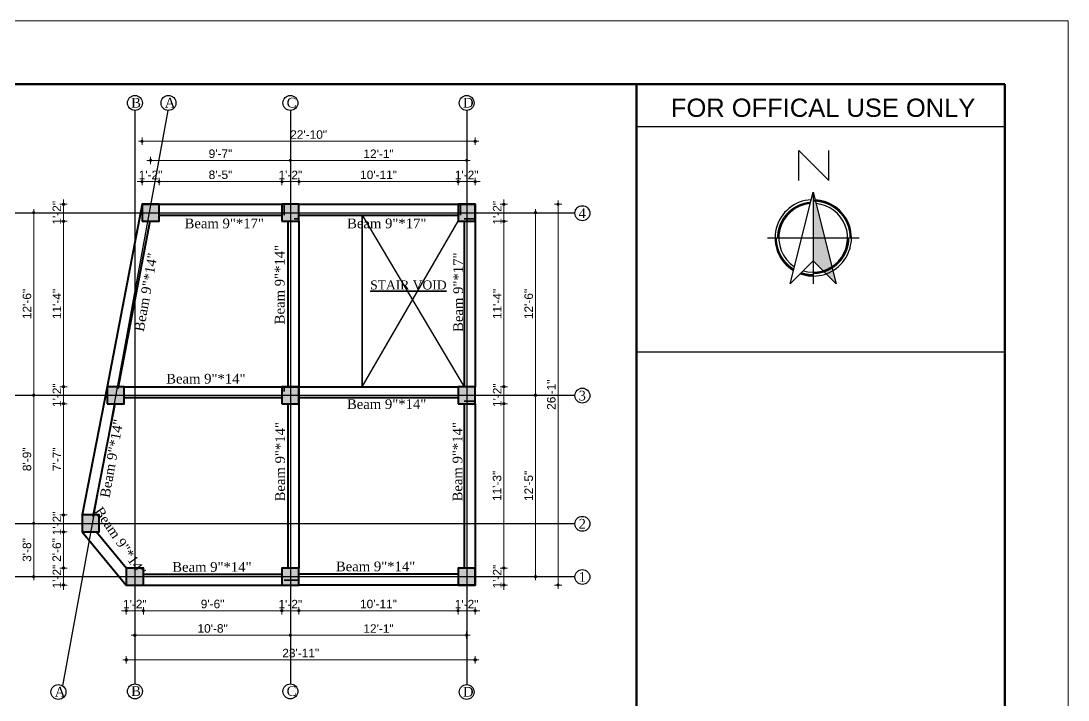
# Model space of a CAD drawing. Header units: inches. Extents: x -12073856 to 12321241, y -1226296 to 1319224.
# Drawn here: x 122635 to 123496, y 45935 to 46494 of the extents above; entities that cross this region are included whole.
import ezdxf
from ezdxf.enums import TextEntityAlignment as Align

# ---------------------------------------------------------------- set-up
doc = ezdxf.new("R2010")
doc.units = ezdxf.units.IN
doc.header["$MEASUREMENT"] = 0
doc.header["$PDMODE"] = 35
doc.linetypes.add('CONTINU', pattern=[0])
for name, color, linetype, lineweight in [('1', 7, 'Continuous', 13), ('BORDER', 7, 'Continuous', 60), ('Break Line', 125, 'CONTINU', 15), ('Column', 181, 'Continuous', 40), ('Hatch', 9, 'Continuous', 9), ('Toilet', 7, 'Continuous', 25), ('WALL', 1, 'Continuous', 30), ('WALL SEC', 2, 'Continuous', 35), ('Walls', 11, 'Continuous', 35), ('Window', 3, 'Continuous', 0)]:
    doc.layers.add(name, color=color, linetype=linetype, lineweight=lineweight)
doc.styles.add('ordinary', font='times.ttf')
doc.styles.add('ramon', font='arial.ttf')
doc.styles.get("Standard").update_dxf_attribs({"font": 'arial.ttf'})
doc.dimstyles.new('S8', dxfattribs={"dimtxt": 7, "dimasz": 2, "dimexe": 6, "dimexo": 18, "dimgap": 1.9375, "dimtad": 1, "dimdec": 1, "dimzin": 3, "dimdsep": 46, "dimlunit": 4, "dimtxsty": 'ramon', "dimblk": 'dot 2', "dimcen": 0.09375, "dimse1": 1, "dimse2": 1, "dimclrd": 1, "dimclre": 1, "dimclrt": 256, "dimadec": 0, "dimazin": 0, "dimtfac": 0.75, "dimtdec": 1, "dimtix": 1, "dimtmove": 1, "dimatfit": 3, "dimldrblk": 'DOT', "dimfxl": 1, "dimtolj": 1, "dimtzin": 0, "dimlwd": 9, "dimlwe": 9, "dimarcsym": 0})

# ---------------------------------------------------------------- blocks, each defined once
blk = doc.blocks.new('colm')
at = {"layer": 'Hatch'}
h = blk.add_hatch(color=256, dxfattribs=at)
h.dxf.hatch_style = 1
h.paths.add_polyline_path([(66705.71, 8319.73), (66705.71, 8307.73), (66717.71, 8307.73), (66717.71, 8319.73)])
at = {"layer": 'Column'}
blk.add_lwpolyline([(66705.71, 8307.73), (66717.71, 8307.73), (66717.71, 8319.73), (66705.71, 8319.73)], close=True, dxfattribs=at)
blk = doc.blocks.new('dot1')
at = {"layer": 'Hatch'}
h = blk.add_hatch(color=256, dxfattribs=at)
edge = h.paths.add_edge_path()
edge.add_arc((0, 0), 1, 0, 360)
for p, q in [((3, 0), (-3, 0)), ((0, 3), (0, -3))]:
    blk.add_line(p, q, dxfattribs=at)
blk.add_circle((0, 0), 1, dxfattribs=at)
blk = doc.blocks.new('dot 2')
at = {"layer": 'Hatch', "xscale": 0.5, "yscale": 0.5, "zscale": 0.5}
blk.add_blockref('dot1', (0, 0), dxfattribs=at)
blk = doc.blocks.new('*D1103')
at = {"layer": 'Defpoints', "color": 0, "transparency": 16777216}
for p in [(122748.94, 46361.68), (122734.94, 46343), (122748.94, 46343)]:
    blk.add_point(p, dxfattribs=at)
at = {"layer": 'Toilet', "color": 1, "lineweight": 9, "transparency": 16777216}
for p, q in [((122732.94, 46361.68), (122730.94, 46361.68)), ((122734.94, 46361.68), (122748.94, 46361.68)), ((122750.94, 46361.68), (122752.94, 46361.68))]:
    blk.add_line(p, q, dxfattribs=at)
at = {"layer": 'Toilet', "color": 1, "lineweight": 9, "transparency": 16777216, "xscale": 2, "yscale": 2, "zscale": 2}
blk.add_blockref('dot 2', (122734.94, 46361.68), dxfattribs=at)
at = {"layer": 'Toilet', "color": 1, "lineweight": 9, "transparency": 16777216, "xscale": 2, "yscale": 2, "zscale": 2, "rotation": 180}
blk.add_blockref('dot 2', (122748.94, 46361.68), dxfattribs=at)
at = {"layer": 'Toilet', "transparency": 16777216, "insert": (122741.94, 46367.13), "char_height": 7, "attachment_point": 5, "style": 'ramon'}
blk.add_mtext('\\A1;1\'-2"', dxfattribs=at)
blk = doc.blocks.new('_Dot')
at = {"color": 0, "lineweight": -2}
blk.add_line((-0.5, 0), (-1, 0), dxfattribs=at)
at = {"color": 0, "const_width": 0.5}
blk.add_lwpolyline([(-0.25, 0, 1), (0.25, 0, 1)], format="xyb", close=True, dxfattribs=at)
blk = doc.blocks.new('*D1104')
at = {"layer": 'Defpoints', "color": 0, "transparency": 16777216}
for p in [(122849.94, 46361.68), (122748.94, 46343), (122849.94, 46343)]:
    blk.add_point(p, dxfattribs=at)
at = {"layer": 'Toilet', "color": 1, "lineweight": 9, "transparency": 16777216}
blk.add_line((122750.94, 46361.68), (122847.94, 46361.68), dxfattribs=at)
at = {"layer": 'Toilet', "color": 1, "lineweight": 9, "transparency": 16777216, "xscale": 2, "yscale": 2, "zscale": 2, "rotation": 180}
blk.add_blockref('dot 2', (122748.94, 46361.68), dxfattribs=at)
at = {"layer": 'Toilet', "color": 1, "lineweight": 9, "transparency": 16777216, "xscale": 2, "yscale": 2, "zscale": 2}
blk.add_blockref('dot 2', (122849.94, 46361.68), dxfattribs=at)
at = {"layer": 'Toilet', "transparency": 16777216, "insert": (122799.44, 46367.19), "char_height": 7, "attachment_point": 5, "style": 'ramon'}
blk.add_mtext('\\A1;8\'-5"', dxfattribs=at)
blk = doc.blocks.new('*D1105')
at = {"layer": 'Defpoints', "color": 0, "transparency": 16777216}
for p in [(122863.94, 46361.68), (122849.94, 46343), (122863.94, 46343)]:
    blk.add_point(p, dxfattribs=at)
at = {"layer": 'Toilet', "color": 1, "lineweight": 9, "transparency": 16777216}
for p, q in [((122847.94, 46361.68), (122845.94, 46361.68)), ((122849.94, 46361.68), (122863.94, 46361.68)), ((122865.94, 46361.68), (122867.94, 46361.68))]:
    blk.add_line(p, q, dxfattribs=at)
at = {"layer": 'Toilet', "color": 1, "lineweight": 9, "transparency": 16777216, "xscale": 2, "yscale": 2, "zscale": 2}
blk.add_blockref('dot 2', (122849.94, 46361.68), dxfattribs=at)
at = {"layer": 'Toilet', "color": 1, "lineweight": 9, "transparency": 16777216, "xscale": 2, "yscale": 2, "zscale": 2, "rotation": 180}
blk.add_blockref('dot 2', (122863.94, 46361.68), dxfattribs=at)
at = {"layer": 'Toilet', "transparency": 16777216, "insert": (122856.94, 46367.13), "char_height": 7, "attachment_point": 5, "style": 'ramon'}
blk.add_mtext('\\A1;1\'-2"', dxfattribs=at)
blk = doc.blocks.new('*D1106')
at = {"layer": 'Defpoints', "color": 0, "transparency": 16777216}
for p in [(122994.89, 46361.68), (122863.94, 46343), (122994.89, 46343)]:
    blk.add_point(p, dxfattribs=at)
at = {"layer": 'Toilet', "color": 1, "lineweight": 9, "transparency": 16777216}
blk.add_line((122865.94, 46361.68), (122992.89, 46361.68), dxfattribs=at)
at = {"layer": 'Toilet', "color": 1, "lineweight": 9, "transparency": 16777216, "xscale": 2, "yscale": 2, "zscale": 2, "rotation": 180}
blk.add_blockref('dot 2', (122863.94, 46361.68), dxfattribs=at)
at = {"layer": 'Toilet', "color": 1, "lineweight": 9, "transparency": 16777216, "xscale": 2, "yscale": 2, "zscale": 2}
blk.add_blockref('dot 2', (122994.89, 46361.68), dxfattribs=at)
at = {"layer": 'Toilet', "transparency": 16777216, "insert": (122929.42, 46367.19), "char_height": 7, "attachment_point": 5, "style": 'ramon'}
blk.add_mtext('\\A1;10\'-11"', dxfattribs=at)
blk = doc.blocks.new('*D1107')
at = {"layer": 'Defpoints', "color": 0, "transparency": 16777216}
for p in [(123008.89, 46361.68), (122994.89, 46343), (123008.89, 46343)]:
    blk.add_point(p, dxfattribs=at)
at = {"layer": 'Toilet', "color": 1, "lineweight": 9, "transparency": 16777216}
for p, q in [((122992.89, 46361.68), (122990.89, 46361.68)), ((122994.89, 46361.68), (123008.89, 46361.68)), ((123010.89, 46361.68), (123012.89, 46361.68))]:
    blk.add_line(p, q, dxfattribs=at)
at = {"layer": 'Toilet', "color": 1, "lineweight": 9, "transparency": 16777216, "xscale": 2, "yscale": 2, "zscale": 2}
blk.add_blockref('dot 2', (122994.89, 46361.68), dxfattribs=at)
at = {"layer": 'Toilet', "color": 1, "lineweight": 9, "transparency": 16777216, "xscale": 2, "yscale": 2, "zscale": 2, "rotation": 180}
blk.add_blockref('dot 2', (123008.89, 46361.68), dxfattribs=at)
at = {"layer": 'Toilet', "transparency": 16777216, "insert": (123001.89, 46367.13), "char_height": 7, "attachment_point": 5, "style": 'ramon'}
blk.add_mtext('\\A1;1\'-2"', dxfattribs=at)
blk = doc.blocks.new('*D1108')
at = {"layer": 'Defpoints', "color": 0, "transparency": 16777216}
for p in [(122856.94, 46379.04), (122741.94, 46343), (122856.94, 46343)]:
    blk.add_point(p, dxfattribs=at)
at = {"layer": 'Toilet', "color": 1, "lineweight": 9, "transparency": 16777216}
blk.add_line((122743.94, 46379.04), (122854.94, 46379.04), dxfattribs=at)
at = {"layer": 'Toilet', "color": 1, "lineweight": 9, "transparency": 16777216, "xscale": 2, "yscale": 2, "zscale": 2, "rotation": 180}
blk.add_blockref('dot 2', (122741.94, 46379.04), dxfattribs=at)
at = {"layer": 'Toilet', "color": 1, "lineweight": 9, "transparency": 16777216, "xscale": 2, "yscale": 2, "zscale": 2}
blk.add_blockref('dot 2', (122856.94, 46379.04), dxfattribs=at)
at = {"layer": 'Toilet', "transparency": 16777216, "insert": (122799.44, 46384.56), "char_height": 7, "attachment_point": 5, "style": 'ramon'}
blk.add_mtext('\\A1;9\'-7"', dxfattribs=at)
blk = doc.blocks.new('*D1109')
at = {"layer": 'Defpoints', "color": 0, "transparency": 16777216}
for p in [(123001.89, 46379.04), (122856.94, 46343), (123001.89, 46343)]:
    blk.add_point(p, dxfattribs=at)
at = {"layer": 'Toilet', "color": 1, "lineweight": 9, "transparency": 16777216}
blk.add_line((122858.94, 46379.04), (122999.89, 46379.04), dxfattribs=at)
at = {"layer": 'Toilet', "color": 1, "lineweight": 9, "transparency": 16777216, "xscale": 2, "yscale": 2, "zscale": 2, "rotation": 180}
blk.add_blockref('dot 2', (122856.94, 46379.04), dxfattribs=at)
at = {"layer": 'Toilet', "color": 1, "lineweight": 9, "transparency": 16777216, "xscale": 2, "yscale": 2, "zscale": 2}
blk.add_blockref('dot 2', (123001.89, 46379.04), dxfattribs=at)
at = {"layer": 'Toilet', "transparency": 16777216, "insert": (122929.42, 46384.5), "char_height": 7, "attachment_point": 5, "style": 'ramon'}
blk.add_mtext('\\A1;12\'-1"', dxfattribs=at)
blk = doc.blocks.new('*D1110')
at = {"layer": 'Defpoints', "color": 0, "transparency": 16777216}
for p in [(123008.89, 46394.77), (122734.94, 46343), (123008.89, 46343)]:
    blk.add_point(p, dxfattribs=at)
at = {"layer": 'Toilet', "color": 1, "lineweight": 9, "transparency": 16777216}
blk.add_line((122736.94, 46394.77), (123006.89, 46394.77), dxfattribs=at)
at = {"layer": 'Toilet', "color": 1, "lineweight": 9, "transparency": 16777216, "xscale": 2, "yscale": 2, "zscale": 2, "rotation": 180}
blk.add_blockref('dot 2', (122734.94, 46394.77), dxfattribs=at)
at = {"layer": 'Toilet', "color": 1, "lineweight": 9, "transparency": 16777216, "xscale": 2, "yscale": 2, "zscale": 2}
blk.add_blockref('dot 2', (123008.89, 46394.77), dxfattribs=at)
at = {"layer": 'Toilet', "transparency": 16777216, "insert": (122871.92, 46400.28), "char_height": 7, "attachment_point": 5, "style": 'ramon'}
blk.add_mtext('\\A1;22\'-10"', dxfattribs=at)
blk = doc.blocks.new('*D1111')
at = {"layer": 'Defpoints', "color": 0, "transparency": 16777216}
for p in [(123008.89, 46343), (123008.89, 46329), (123032.42, 46329)]:
    blk.add_point(p, dxfattribs=at)
at = {"layer": 'Toilet', "color": 1, "lineweight": 9, "transparency": 16777216}
for p, q in [((123032.42, 46345), (123032.42, 46347)), ((123032.42, 46343), (123032.42, 46329)), ((123032.42, 46327), (123032.42, 46325))]:
    blk.add_line(p, q, dxfattribs=at)
at = {"layer": 'Toilet', "color": 1, "lineweight": 9, "transparency": 16777216, "xscale": 2, "yscale": 2, "zscale": 2}
for p, rotation in [((123032.42, 46343), 270), ((123032.42, 46329), 90)]:
    blk.add_blockref('dot 2', p, dxfattribs=dict(at, rotation=rotation))
at = {"layer": 'Toilet', "transparency": 16777216, "insert": (123026.97, 46336), "char_height": 7, "attachment_point": 5, "rotation": 90, "style": 'ramon'}
blk.add_mtext('\\A1;1\'-2"', dxfattribs=at)
blk = doc.blocks.new('*D1464')
at = {"layer": 'Defpoints', "color": 0, "transparency": 16777216}
for p in [(123008.89, 46329), (123008.89, 46193), (123032.42, 46193)]:
    blk.add_point(p, dxfattribs=at)
at = {"layer": 'Toilet', "color": 1, "lineweight": 9, "transparency": 16777216}
blk.add_line((123032.42, 46327), (123032.42, 46195), dxfattribs=at)
at = {"layer": 'Toilet', "color": 1, "lineweight": 9, "transparency": 16777216, "xscale": 2, "yscale": 2, "zscale": 2}
for p, rotation in [((123032.42, 46329), 90), ((123032.42, 46193), 270)]:
    blk.add_blockref('dot 2', p, dxfattribs=dict(at, rotation=rotation))
at = {"layer": 'Toilet', "transparency": 16777216, "insert": (123026.97, 46261), "char_height": 7, "attachment_point": 5, "rotation": 90, "style": 'ramon'}
blk.add_mtext('\\A1;11\'-4"', dxfattribs=at)
blk = doc.blocks.new('*D1465')
at = {"layer": 'Defpoints', "color": 0, "transparency": 16777216}
for p in [(123008.89, 46193), (123008.84, 46179), (123032.42, 46179)]:
    blk.add_point(p, dxfattribs=at)
at = {"layer": 'Toilet', "color": 1, "lineweight": 9, "transparency": 16777216}
for p, q in [((123032.42, 46195), (123032.42, 46197)), ((123032.42, 46193), (123032.42, 46179)), ((123032.42, 46177), (123032.42, 46175))]:
    blk.add_line(p, q, dxfattribs=at)
at = {"layer": 'Toilet', "color": 1, "lineweight": 9, "transparency": 16777216, "xscale": 2, "yscale": 2, "zscale": 2}
for p, rotation in [((123032.42, 46193), 270), ((123032.42, 46179), 90)]:
    blk.add_blockref('dot 2', p, dxfattribs=dict(at, rotation=rotation))
at = {"layer": 'Toilet', "transparency": 16777216, "insert": (123026.97, 46186), "char_height": 7, "attachment_point": 5, "rotation": 90, "style": 'ramon'}
blk.add_mtext('\\A1;1\'-2"', dxfattribs=at)
blk = doc.blocks.new('*D1112')
at = {"layer": 'Defpoints', "color": 0, "transparency": 16777216}
for p in [(123008.84, 46179), (123008.84, 46043.87), (123032.42, 46043.87)]:
    blk.add_point(p, dxfattribs=at)
at = {"layer": 'Toilet', "color": 1, "lineweight": 9, "transparency": 16777216}
blk.add_line((123032.42, 46177), (123032.42, 46045.87), dxfattribs=at)
at = {"layer": 'Toilet', "color": 1, "lineweight": 9, "transparency": 16777216, "xscale": 2, "yscale": 2, "zscale": 2}
for p, rotation in [((123032.42, 46179), 90), ((123032.42, 46043.87), 270)]:
    blk.add_blockref('dot 2', p, dxfattribs=dict(at, rotation=rotation))
at = {"layer": 'Toilet', "transparency": 16777216, "insert": (123026.9, 46111.43), "char_height": 7, "attachment_point": 5, "rotation": 90, "style": 'ramon'}
blk.add_mtext('\\A1;11\'-3"', dxfattribs=at)
blk = doc.blocks.new('*D1113')
at = {"layer": 'Defpoints', "color": 0, "transparency": 16777216}
for p in [(123008.84, 46043.87), (123008.84, 46029.87), (123032.42, 46029.87)]:
    blk.add_point(p, dxfattribs=at)
at = {"layer": 'Toilet', "color": 1, "lineweight": 9, "transparency": 16777216}
for p, q in [((123032.42, 46045.87), (123032.42, 46047.87)), ((123032.42, 46043.87), (123032.42, 46029.87)), ((123032.42, 46027.87), (123032.42, 46025.87))]:
    blk.add_line(p, q, dxfattribs=at)
at = {"layer": 'Toilet', "color": 1, "lineweight": 9, "transparency": 16777216, "xscale": 2, "yscale": 2, "zscale": 2}
for p, rotation in [((123032.42, 46043.87), 270), ((123032.42, 46029.87), 90)]:
    blk.add_blockref('dot 2', p, dxfattribs=dict(at, rotation=rotation))
at = {"layer": 'Toilet', "transparency": 16777216, "insert": (123026.97, 46036.87), "char_height": 7, "attachment_point": 5, "rotation": 90, "style": 'ramon'}
blk.add_mtext('\\A1;1\'-2"', dxfattribs=at)
blk = doc.blocks.new('*D1114')
at = {"layer": 'Defpoints', "color": 0, "transparency": 16777216}
for p in [(123008.84, 46186), (123058.46, 46186), (123008.84, 46036.87)]:
    blk.add_point(p, dxfattribs=at)
at = {"layer": 'Toilet', "color": 1, "lineweight": 9, "transparency": 16777216}
blk.add_line((123058.46, 46038.87), (123058.46, 46184), dxfattribs=at)
at = {"layer": 'Toilet', "color": 1, "lineweight": 9, "transparency": 16777216, "xscale": 2, "yscale": 2, "zscale": 2}
for p, rotation in [((123058.46, 46186), 90), ((123058.46, 46036.87), 270)]:
    blk.add_blockref('dot 2', p, dxfattribs=dict(at, rotation=rotation))
at = {"layer": 'Toilet', "transparency": 16777216, "insert": (123052.95, 46111.43), "char_height": 7, "attachment_point": 5, "rotation": 90, "style": 'ramon'}
blk.add_mtext('\\A1;12\'-5"', dxfattribs=at)
blk = doc.blocks.new('*D1115')
at = {"layer": 'Defpoints', "color": 0, "transparency": 16777216}
for p in [(123008.89, 46336), (123058.46, 46336), (123008.84, 46186)]:
    blk.add_point(p, dxfattribs=at)
at = {"layer": 'Toilet', "color": 1, "lineweight": 9, "transparency": 16777216}
blk.add_line((123058.46, 46188), (123058.46, 46334), dxfattribs=at)
at = {"layer": 'Toilet', "color": 1, "lineweight": 9, "transparency": 16777216, "xscale": 2, "yscale": 2, "zscale": 2}
for p, rotation in [((123058.46, 46336), 90), ((123058.46, 46186), 270)]:
    blk.add_blockref('dot 2', p, dxfattribs=dict(at, rotation=rotation))
at = {"layer": 'Toilet', "transparency": 16777216, "insert": (123052.95, 46261), "char_height": 7, "attachment_point": 5, "rotation": 90, "style": 'ramon'}
blk.add_mtext('\\A1;12\'-6"', dxfattribs=at)
blk = doc.blocks.new('*D1116')
at = {"layer": 'Defpoints', "color": 0, "transparency": 16777216}
for p in [(123008.89, 46343), (123008.89, 46029.87), (123077.02, 46029.87)]:
    blk.add_point(p, dxfattribs=at)
at = {"layer": 'Toilet', "color": 1, "lineweight": 9, "transparency": 16777216}
blk.add_line((123077.02, 46341), (123077.02, 46031.87), dxfattribs=at)
at = {"layer": 'Toilet', "color": 1, "lineweight": 9, "transparency": 16777216, "xscale": 2, "yscale": 2, "zscale": 2}
for p, rotation in [((123077.02, 46343), 90), ((123077.02, 46029.87), 270)]:
    blk.add_blockref('dot 2', p, dxfattribs=dict(at, rotation=rotation))
at = {"layer": 'Toilet', "transparency": 16777216, "insert": (123071.51, 46186.43), "char_height": 7, "attachment_point": 5, "rotation": 90, "style": 'ramon'}
blk.add_mtext('\\A1;26\'-1"', dxfattribs=at)
blk = doc.blocks.new('*D1117')
at = {"layer": 'Defpoints', "color": 0, "transparency": 16777216}
for p in [(122722.01, 46029.87), (122736.01, 46029.87), (122736.01, 46008.77)]:
    blk.add_point(p, dxfattribs=at)
at = {"layer": 'Toilet', "color": 1, "lineweight": 9, "transparency": 16777216}
for p, q in [((122720.01, 46008.77), (122718.01, 46008.77)), ((122722.01, 46008.77), (122736.01, 46008.77)), ((122738.01, 46008.77), (122740.01, 46008.77))]:
    blk.add_line(p, q, dxfattribs=at)
at = {"layer": 'Toilet', "color": 1, "lineweight": 9, "transparency": 16777216, "xscale": 2, "yscale": 2, "zscale": 2}
blk.add_blockref('dot 2', (122722.01, 46008.77), dxfattribs=at)
at = {"layer": 'Toilet', "color": 1, "lineweight": 9, "transparency": 16777216, "xscale": 2, "yscale": 2, "zscale": 2, "rotation": 180}
blk.add_blockref('dot 2', (122736.01, 46008.77), dxfattribs=at)
at = {"layer": 'Toilet', "transparency": 16777216, "insert": (122729.01, 46014.22), "char_height": 7, "attachment_point": 5, "style": 'ramon'}
blk.add_mtext('\\A1;1\'-2"', dxfattribs=at)
blk = doc.blocks.new('*D1118')
at = {"layer": 'Defpoints', "color": 0, "transparency": 16777216}
for p in [(122736.01, 46029.87), (122849.89, 46029.87), (122849.89, 46008.77)]:
    blk.add_point(p, dxfattribs=at)
at = {"layer": 'Toilet', "color": 1, "lineweight": 9, "transparency": 16777216}
blk.add_line((122738.01, 46008.77), (122847.89, 46008.77), dxfattribs=at)
at = {"layer": 'Toilet', "color": 1, "lineweight": 9, "transparency": 16777216, "xscale": 2, "yscale": 2, "zscale": 2, "rotation": 180}
blk.add_blockref('dot 2', (122736.01, 46008.77), dxfattribs=at)
at = {"layer": 'Toilet', "color": 1, "lineweight": 9, "transparency": 16777216, "xscale": 2, "yscale": 2, "zscale": 2}
blk.add_blockref('dot 2', (122849.89, 46008.77), dxfattribs=at)
at = {"layer": 'Toilet', "transparency": 16777216, "insert": (122792.95, 46014.28), "char_height": 7, "attachment_point": 5, "style": 'ramon'}
blk.add_mtext('\\A1;9\'-6"', dxfattribs=at)
blk = doc.blocks.new('*D1119')
at = {"layer": 'Defpoints', "color": 0, "transparency": 16777216}
for p in [(122849.89, 46029.87), (122863.89, 46029.87), (122863.89, 46008.77)]:
    blk.add_point(p, dxfattribs=at)
at = {"layer": 'Toilet', "color": 1, "lineweight": 9, "transparency": 16777216}
for p, q in [((122847.89, 46008.77), (122845.89, 46008.77)), ((122849.89, 46008.77), (122863.89, 46008.77)), ((122865.89, 46008.77), (122867.89, 46008.77))]:
    blk.add_line(p, q, dxfattribs=at)
at = {"layer": 'Toilet', "color": 1, "lineweight": 9, "transparency": 16777216, "xscale": 2, "yscale": 2, "zscale": 2}
blk.add_blockref('dot 2', (122849.89, 46008.77), dxfattribs=at)
at = {"layer": 'Toilet', "color": 1, "lineweight": 9, "transparency": 16777216, "xscale": 2, "yscale": 2, "zscale": 2, "rotation": 180}
blk.add_blockref('dot 2', (122863.89, 46008.77), dxfattribs=at)
at = {"layer": 'Toilet', "transparency": 16777216, "insert": (122856.89, 46014.22), "char_height": 7, "attachment_point": 5, "style": 'ramon'}
blk.add_mtext('\\A1;1\'-2"', dxfattribs=at)
blk = doc.blocks.new('*D1120')
at = {"layer": 'Defpoints', "color": 0, "transparency": 16777216}
for p in [(122863.89, 46029.87), (122994.84, 46029.87), (122994.84, 46008.77)]:
    blk.add_point(p, dxfattribs=at)
at = {"layer": 'Toilet', "color": 1, "lineweight": 9, "transparency": 16777216}
blk.add_line((122865.89, 46008.77), (122992.84, 46008.77), dxfattribs=at)
at = {"layer": 'Toilet', "color": 1, "lineweight": 9, "transparency": 16777216, "xscale": 2, "yscale": 2, "zscale": 2, "rotation": 180}
blk.add_blockref('dot 2', (122863.89, 46008.77), dxfattribs=at)
at = {"layer": 'Toilet', "color": 1, "lineweight": 9, "transparency": 16777216, "xscale": 2, "yscale": 2, "zscale": 2}
blk.add_blockref('dot 2', (122994.84, 46008.77), dxfattribs=at)
at = {"layer": 'Toilet', "transparency": 16777216, "insert": (122929.36, 46014.28), "char_height": 7, "attachment_point": 5, "style": 'ramon'}
blk.add_mtext('\\A1;10\'-11"', dxfattribs=at)
blk = doc.blocks.new('*D1121')
at = {"layer": 'Defpoints', "color": 0, "transparency": 16777216}
for p in [(122994.84, 46029.87), (123008.84, 46029.87), (123008.84, 46008.77)]:
    blk.add_point(p, dxfattribs=at)
at = {"layer": 'Toilet', "color": 1, "lineweight": 9, "transparency": 16777216}
for p, q in [((122992.84, 46008.77), (122990.84, 46008.77)), ((122994.84, 46008.77), (123008.84, 46008.77)), ((123010.84, 46008.77), (123012.84, 46008.77))]:
    blk.add_line(p, q, dxfattribs=at)
at = {"layer": 'Toilet', "color": 1, "lineweight": 9, "transparency": 16777216, "xscale": 2, "yscale": 2, "zscale": 2}
blk.add_blockref('dot 2', (122994.84, 46008.77), dxfattribs=at)
at = {"layer": 'Toilet', "color": 1, "lineweight": 9, "transparency": 16777216, "xscale": 2, "yscale": 2, "zscale": 2, "rotation": 180}
blk.add_blockref('dot 2', (123008.84, 46008.77), dxfattribs=at)
at = {"layer": 'Toilet', "transparency": 16777216, "insert": (123001.84, 46014.22), "char_height": 7, "attachment_point": 5, "style": 'ramon'}
blk.add_mtext('\\A1;1\'-2"', dxfattribs=at)
blk = doc.blocks.new('*D1122')
at = {"layer": 'Defpoints', "color": 0, "transparency": 16777216}
for p in [(122729.01, 46029.87), (122856.94, 46029.87), (122856.94, 45988.66)]:
    blk.add_point(p, dxfattribs=at)
at = {"layer": 'Toilet', "color": 1, "lineweight": 9, "transparency": 16777216}
blk.add_line((122731.01, 45988.66), (122854.94, 45988.66), dxfattribs=at)
at = {"layer": 'Toilet', "color": 1, "lineweight": 9, "transparency": 16777216, "xscale": 2, "yscale": 2, "zscale": 2, "rotation": 180}
blk.add_blockref('dot 2', (122729.01, 45988.66), dxfattribs=at)
at = {"layer": 'Toilet', "color": 1, "lineweight": 9, "transparency": 16777216, "xscale": 2, "yscale": 2, "zscale": 2}
blk.add_blockref('dot 2', (122856.94, 45988.66), dxfattribs=at)
at = {"layer": 'Toilet', "transparency": 16777216, "insert": (122792.98, 45994.17), "char_height": 7, "attachment_point": 5, "style": 'ramon'}
blk.add_mtext('\\A1;10\'-8"', dxfattribs=at)
blk = doc.blocks.new('*D1123')
at = {"layer": 'Defpoints', "color": 0, "transparency": 16777216}
for p in [(122856.94, 46029.87), (123001.84, 46029.87), (123001.84, 45988.66)]:
    blk.add_point(p, dxfattribs=at)
at = {"layer": 'Toilet', "color": 1, "lineweight": 9, "transparency": 16777216}
blk.add_line((122858.94, 45988.66), (122999.84, 45988.66), dxfattribs=at)
at = {"layer": 'Toilet', "color": 1, "lineweight": 9, "transparency": 16777216, "xscale": 2, "yscale": 2, "zscale": 2, "rotation": 180}
blk.add_blockref('dot 2', (122856.94, 45988.66), dxfattribs=at)
at = {"layer": 'Toilet', "color": 1, "lineweight": 9, "transparency": 16777216, "xscale": 2, "yscale": 2, "zscale": 2}
blk.add_blockref('dot 2', (123001.84, 45988.66), dxfattribs=at)
at = {"layer": 'Toilet', "transparency": 16777216, "insert": (122929.39, 45994.11), "char_height": 7, "attachment_point": 5, "style": 'ramon'}
blk.add_mtext('\\A1;12\'-1"', dxfattribs=at)
blk = doc.blocks.new('*D1124')
at = {"layer": 'Defpoints', "color": 0, "transparency": 16777216}
for p in [(122722.01, 46029.87), (123008.84, 46029.87), (123008.84, 45968.41)]:
    blk.add_point(p, dxfattribs=at)
at = {"layer": 'Toilet', "color": 1, "lineweight": 9, "transparency": 16777216}
blk.add_line((122724.01, 45968.41), (123006.84, 45968.41), dxfattribs=at)
at = {"layer": 'Toilet', "color": 1, "lineweight": 9, "transparency": 16777216, "xscale": 2, "yscale": 2, "zscale": 2, "rotation": 180}
blk.add_blockref('dot 2', (122722.01, 45968.41), dxfattribs=at)
at = {"layer": 'Toilet', "color": 1, "lineweight": 9, "transparency": 16777216, "xscale": 2, "yscale": 2, "zscale": 2}
blk.add_blockref('dot 2', (123008.84, 45968.41), dxfattribs=at)
at = {"layer": 'Toilet', "transparency": 16777216, "insert": (122865.42, 45973.92), "char_height": 7, "attachment_point": 5, "style": 'ramon'}
blk.add_mtext('\\A1;23\'-11"', dxfattribs=at)
blk = doc.blocks.new('*D1125')
at = {"layer": 'Defpoints', "color": 0, "transparency": 16777216}
for p in [(122734.94, 46343), (122670.36, 46329), (122734.94, 46329)]:
    blk.add_point(p, dxfattribs=at)
at = {"layer": 'Toilet', "color": 1, "lineweight": 9, "transparency": 16777216}
for p, q in [((122670.36, 46345), (122670.36, 46347)), ((122670.36, 46343), (122670.36, 46329)), ((122670.36, 46327), (122670.36, 46325))]:
    blk.add_line(p, q, dxfattribs=at)
at = {"layer": 'Toilet', "color": 1, "lineweight": 9, "transparency": 16777216, "xscale": 2, "yscale": 2, "zscale": 2}
for p, rotation in [((122670.36, 46343), 270), ((122670.36, 46329), 90)]:
    blk.add_blockref('dot 2', p, dxfattribs=dict(at, rotation=rotation))
at = {"layer": 'Toilet', "transparency": 16777216, "insert": (122664.9, 46336), "char_height": 7, "attachment_point": 5, "rotation": 90, "style": 'ramon'}
blk.add_mtext('\\A1;1\'-2"', dxfattribs=at)
blk = doc.blocks.new('*D1126')
at = {"layer": 'Defpoints', "color": 0, "transparency": 16777216}
for p in [(122734.94, 46329), (122670.36, 46193), (122706.26, 46193)]:
    blk.add_point(p, dxfattribs=at)
at = {"layer": 'Toilet', "color": 1, "lineweight": 9, "transparency": 16777216}
blk.add_line((122670.36, 46327), (122670.36, 46195), dxfattribs=at)
at = {"layer": 'Toilet', "color": 1, "lineweight": 9, "transparency": 16777216, "xscale": 2, "yscale": 2, "zscale": 2}
for p, rotation in [((122670.36, 46329), 90), ((122670.36, 46193), 270)]:
    blk.add_blockref('dot 2', p, dxfattribs=dict(at, rotation=rotation))
at = {"layer": 'Toilet', "transparency": 16777216, "insert": (122664.9, 46261), "char_height": 7, "attachment_point": 5, "rotation": 90, "style": 'ramon'}
blk.add_mtext('\\A1;11\'-4"', dxfattribs=at)
blk = doc.blocks.new('*D1127')
at = {"layer": 'Defpoints', "color": 0, "transparency": 16777216}
for p in [(122706.26, 46193), (122670.36, 46179), (122706.26, 46179)]:
    blk.add_point(p, dxfattribs=at)
at = {"layer": 'Toilet', "color": 1, "lineweight": 9, "transparency": 16777216}
for p, q in [((122670.36, 46195), (122670.36, 46197)), ((122670.36, 46193), (122670.36, 46179)), ((122670.36, 46177), (122670.36, 46175))]:
    blk.add_line(p, q, dxfattribs=at)
at = {"layer": 'Toilet', "color": 1, "lineweight": 9, "transparency": 16777216, "xscale": 2, "yscale": 2, "zscale": 2}
for p, rotation in [((122670.36, 46193), 270), ((122670.36, 46179), 90)]:
    blk.add_blockref('dot 2', p, dxfattribs=dict(at, rotation=rotation))
at = {"layer": 'Toilet', "transparency": 16777216, "insert": (122664.9, 46186), "char_height": 7, "attachment_point": 5, "rotation": 90, "style": 'ramon'}
blk.add_mtext('\\A1;1\'-2"', dxfattribs=at)
blk = doc.blocks.new('*D1128')
at = {"layer": 'Defpoints', "color": 0, "transparency": 16777216}
for p in [(122706.26, 46179), (122670.36, 46087.59), (122685.72, 46087.59)]:
    blk.add_point(p, dxfattribs=at)
at = {"layer": 'Toilet', "color": 1, "lineweight": 9, "transparency": 16777216}
blk.add_line((122670.36, 46177), (122670.36, 46089.59), dxfattribs=at)
at = {"layer": 'Toilet', "color": 1, "lineweight": 9, "transparency": 16777216, "xscale": 2, "yscale": 2, "zscale": 2}
for p, rotation in [((122670.36, 46179), 90), ((122670.36, 46087.59), 270)]:
    blk.add_blockref('dot 2', p, dxfattribs=dict(at, rotation=rotation))
at = {"layer": 'Toilet', "transparency": 16777216, "insert": (122664.92, 46133.3), "char_height": 7, "attachment_point": 5, "rotation": 90, "style": 'ramon'}
blk.add_mtext('\\A1;7\'-7"', dxfattribs=at)
blk = doc.blocks.new('*D1129')
at = {"layer": 'Defpoints', "color": 0, "transparency": 16777216}
for p in [(122685.72, 46087.59), (122670.36, 46073.59), (122685.72, 46073.59)]:
    blk.add_point(p, dxfattribs=at)
at = {"layer": 'Toilet', "color": 1, "lineweight": 9, "transparency": 16777216}
for p, q in [((122670.36, 46089.59), (122670.36, 46091.59)), ((122670.36, 46087.59), (122670.36, 46073.59)), ((122670.36, 46071.59), (122670.36, 46069.59))]:
    blk.add_line(p, q, dxfattribs=at)
at = {"layer": 'Toilet', "color": 1, "lineweight": 9, "transparency": 16777216, "xscale": 2, "yscale": 2, "zscale": 2}
for p, rotation in [((122670.36, 46087.59), 270), ((122670.36, 46073.59), 90)]:
    blk.add_blockref('dot 2', p, dxfattribs=dict(at, rotation=rotation))
at = {"layer": 'Toilet', "transparency": 16777216, "insert": (122664.9, 46080.59), "char_height": 7, "attachment_point": 5, "rotation": 90, "style": 'ramon'}
blk.add_mtext('\\A1;1\'-2"', dxfattribs=at)
blk = doc.blocks.new('*D1130')
at = {"layer": 'Defpoints', "color": 0, "transparency": 16777216}
for p in [(122722.01, 46043.87), (122670.36, 46029.87), (122722.01, 46029.87)]:
    blk.add_point(p, dxfattribs=at)
at = {"layer": 'Toilet', "color": 1, "lineweight": 9, "transparency": 16777216}
for p, q in [((122670.36, 46045.87), (122670.36, 46047.87)), ((122670.36, 46043.87), (122670.36, 46029.87)), ((122670.36, 46027.87), (122670.36, 46025.87))]:
    blk.add_line(p, q, dxfattribs=at)
at = {"layer": 'Toilet', "color": 1, "lineweight": 9, "transparency": 16777216, "xscale": 2, "yscale": 2, "zscale": 2}
for p, rotation in [((122670.36, 46043.87), 270), ((122670.36, 46029.87), 90)]:
    blk.add_blockref('dot 2', p, dxfattribs=dict(at, rotation=rotation))
at = {"layer": 'Toilet', "transparency": 16777216, "insert": (122664.9, 46036.87), "char_height": 7, "attachment_point": 5, "rotation": 90, "style": 'ramon'}
blk.add_mtext('\\A1;1\'-2"', dxfattribs=at)
blk = doc.blocks.new('*D1131')
at = {"layer": 'Defpoints', "color": 0, "transparency": 16777216}
for p in [(122645.85, 46186), (122706.26, 46186), (122685.72, 46080.59)]:
    blk.add_point(p, dxfattribs=at)
at = {"layer": 'Toilet', "color": 1, "lineweight": 9, "transparency": 16777216}
blk.add_line((122645.85, 46082.59), (122645.85, 46184), dxfattribs=at)
at = {"layer": 'Toilet', "color": 1, "lineweight": 9, "transparency": 16777216, "xscale": 2, "yscale": 2, "zscale": 2}
for p, rotation in [((122645.85, 46186), 90), ((122645.85, 46080.59), 270)]:
    blk.add_blockref('dot 2', p, dxfattribs=dict(at, rotation=rotation))
at = {"layer": 'Toilet', "transparency": 16777216, "insert": (122640.34, 46133.3), "char_height": 7, "attachment_point": 5, "rotation": 90, "style": 'ramon'}
blk.add_mtext('\\A1;8\'-9"', dxfattribs=at)
blk = doc.blocks.new('*D1132')
at = {"layer": 'Defpoints', "color": 0, "transparency": 16777216}
for p in [(122645.85, 46336), (122734.94, 46336), (122706.26, 46186)]:
    blk.add_point(p, dxfattribs=at)
at = {"layer": 'Toilet', "color": 1, "lineweight": 9, "transparency": 16777216}
blk.add_line((122645.85, 46188), (122645.85, 46334), dxfattribs=at)
at = {"layer": 'Toilet', "color": 1, "lineweight": 9, "transparency": 16777216, "xscale": 2, "yscale": 2, "zscale": 2}
for p, rotation in [((122645.85, 46336), 90), ((122645.85, 46186), 270)]:
    blk.add_blockref('dot 2', p, dxfattribs=dict(at, rotation=rotation))
at = {"layer": 'Toilet', "transparency": 16777216, "insert": (122640.34, 46261), "char_height": 7, "attachment_point": 5, "rotation": 90, "style": 'ramon'}
blk.add_mtext('\\A1;12\'-6"', dxfattribs=at)
blk = doc.blocks.new('*D1133')
at = {"layer": 'Defpoints', "color": 0, "transparency": 16777216}
for p in [(122685.72, 46073.59), (122670.36, 46043.87), (122722.01, 46043.87)]:
    blk.add_point(p, dxfattribs=at)
at = {"layer": 'Toilet', "color": 1, "lineweight": 9, "transparency": 16777216}
blk.add_line((122670.36, 46071.59), (122670.36, 46045.87), dxfattribs=at)
at = {"layer": 'Toilet', "color": 1, "lineweight": 9, "transparency": 16777216, "xscale": 2, "yscale": 2, "zscale": 2}
for p, rotation in [((122670.36, 46073.59), 90), ((122670.36, 46043.87), 270)]:
    blk.add_blockref('dot 2', p, dxfattribs=dict(at, rotation=rotation))
at = {"layer": 'Toilet', "transparency": 16777216, "insert": (122664.84, 46058.73), "char_height": 7, "attachment_point": 5, "rotation": 90, "style": 'ramon'}
blk.add_mtext('\\A1;2\'-6"', dxfattribs=at)
blk = doc.blocks.new('*D1134')
at = {"layer": 'Defpoints', "color": 0, "transparency": 16777216}
for p in [(122645.85, 46080.59), (122685.72, 46080.59), (122722.01, 46036.87)]:
    blk.add_point(p, dxfattribs=at)
at = {"layer": 'Toilet', "color": 1, "lineweight": 9, "transparency": 16777216}
blk.add_line((122645.85, 46038.87), (122645.85, 46078.59), dxfattribs=at)
at = {"layer": 'Toilet', "color": 1, "lineweight": 9, "transparency": 16777216, "xscale": 2, "yscale": 2, "zscale": 2}
for p, rotation in [((122645.85, 46080.59), 90), ((122645.85, 46036.87), 270)]:
    blk.add_blockref('dot 2', p, dxfattribs=dict(at, rotation=rotation))
at = {"layer": 'Toilet', "transparency": 16777216, "insert": (122640.33, 46058.73), "char_height": 7, "attachment_point": 5, "rotation": 90, "style": 'ramon'}
blk.add_mtext('\\A1;3\'-8"', dxfattribs=at)
blk = doc.blocks.new('*D1135')
at = {"layer": 'Defpoints', "color": 0, "transparency": 16777216}
for p in [(122625.77, 46343), (122734.94, 46343), (122685.72, 46073.59)]:
    blk.add_point(p, dxfattribs=at)
at = {"layer": 'Toilet', "color": 1, "lineweight": 9, "transparency": 16777216}
blk.add_line((122625.77, 46075.59), (122625.77, 46341), dxfattribs=at)
at = {"layer": 'Toilet', "color": 1, "lineweight": 9, "transparency": 16777216, "xscale": 2, "yscale": 2, "zscale": 2}
for p, rotation in [((122625.77, 46343), 90), ((122625.77, 46073.59), 270)]:
    blk.add_blockref('dot 2', p, dxfattribs=dict(at, rotation=rotation))
at = {"layer": 'Toilet', "transparency": 16777216, "insert": (122620.25, 46208.3), "char_height": 7, "attachment_point": 5, "rotation": 90, "style": 'ramon'}
blk.add_mtext('\\A1;22\'-5"', dxfattribs=at)
blk = doc.blocks.new('*D1136')
at = {"layer": 'Defpoints', "color": 0, "transparency": 16777216}
for p in [(122685.72, 46073.59), (122625.5, 46029.87), (122722.01, 46029.87)]:
    blk.add_point(p, dxfattribs=at)
at = {"layer": 'Toilet', "color": 1, "lineweight": 9, "transparency": 16777216}
blk.add_line((122625.5, 46071.59), (122625.5, 46031.87), dxfattribs=at)
at = {"layer": 'Toilet', "color": 1, "lineweight": 9, "transparency": 16777216, "xscale": 2, "yscale": 2, "zscale": 2}
for p, rotation in [((122625.5, 46073.59), 90), ((122625.5, 46029.87), 270)]:
    blk.add_blockref('dot 2', p, dxfattribs=dict(at, rotation=rotation))
at = {"layer": 'Toilet', "transparency": 16777216, "insert": (122619.99, 46051.73), "char_height": 7, "attachment_point": 5, "rotation": 90, "style": 'ramon'}
blk.add_mtext('\\A1;3\'-8"', dxfattribs=at)

msp = doc.modelspace()

# ---------------------------------------------------------------- linework, layer by layer
for p, q in [((122756.05, 46420.19), (122669.6, 45947.09)), ((122729.07, 46419.81), (122729.07, 45948.64)), ((122856.94, 46419.81), (122856.94, 45948.64)), ((123001.89, 46419.81), (123001.89, 45948.11)), ((123286.86, 46353.06), (123286.86, 46277.7)), ((122915.89, 46334), (122999.89, 46193)), ((122915.89, 46193), (122994.89, 46329)), ((123249.18, 46315.38), (123324.54, 46315.38))]:
    msp.add_line(p, q)
msp.add_lwpolyline([(123275.02, 46362.64), (123275.02, 46387.27), (123299.65, 46362.64), (123299.65, 46387.27)])
msp.add_lwpolyline([(123286.86, 46353.06), (123305.7, 46277.7), (123286.86, 46296.54), (123268.02, 46277.7)], close=True)
at = {"const_width": 1.57}
for points in [[(123284.68, 46344.34, 0.392385), (123257.82, 46315.38, 1)], [(123317.48, 46315.38, 0.414214), (123286.86, 46345.99, 1)], [(123270.91, 46289.25, -0.261393), (123256.25, 46315.38, -1)], [(123315.91, 46315.38, -0.414214), (123286.86, 46286.33, -1)], [(123286.86, 46284.76, -0.083997), (123276.79, 46286.46, -1)]]:
    msp.add_lwpolyline(points, format="xyb", dxfattribs=at)
for radius, start, end in [(31.4, 92.88415, 239.04337), (28.26, 94.83127, 237.09625), (31.4, 250.10409, 87.11585), (28.26, 253.1255, 85.16873)]:
    msp.add_arc((123286.86, 46315.38), radius, start, end)
msp.add_solid([(123286.86, 46353.06), (123305.7, 46277.7), (123286.86, 46296.54)])
at = {"layer": 'BORDER'}
msp.add_line((123141.61, 44352.89), (123141.61, 46441.74), dxfattribs=at)
at = {"layer": 'BORDER', "lineweight": 25}
for p, q in [((123444.42, 46406.81), (123141.61, 46406.81)), ((123444.42, 46221.33), (123141.61, 46221.33))]:
    msp.add_line(p, q, dxfattribs=at)
at = {"layer": 'BORDER'}
msp.add_lwpolyline([(123444.42, 46441.74), (123444.42, 44350.89), (120381.59, 44350.89), (120381.59, 46441.74)], close=True, dxfattribs=at)
at = {"layer": 'Break Line'}
msp.add_line((122859.94, 46193), (122863.94, 46193), dxfattribs=at)
at = {"layer": 'Column', "color": 1}
for p, q in [((122734.94, 46343), (122706.26, 46193)), ((122734.94, 46343), (122849.94, 46343)), ((122863.94, 46343), (123008.89, 46343)), ((123008.89, 46343), (123008.89, 46193)), ((122741.43, 46329), (122715.1, 46191.31)), ((122748.94, 46334), (122849.94, 46334)), ((122854.94, 46329.01), (122854.92, 46193)), ((122863.94, 46329), (122863.89, 46043.87)), ((122863.94, 46334), (122994.89, 46334)), ((122999.89, 46329), (122999.89, 46193)), ((122706.26, 46193), (122685.72, 46087.59)), ((122720.26, 46193), (122994.84, 46193)), ((122720.26, 46184), (122849.89, 46184)), ((122863.89, 46184), (122994.84, 46184)), ((122712.7, 46179), (122694.55, 46085.87)), ((122854.92, 46179), (122854.89, 46043.87)), ((122999.84, 46179), (122999.84, 46043.87)), ((123008.84, 46179), (123008.84, 46029.87)), ((122685.72, 46073.59), (122722.01, 46029.87)), ((122697.41, 46073.59), (122722.09, 46043.87)), ((122736.01, 46038.87), (122849.89, 46038.87)), ((122994.84, 46038.87), (122863.89, 46038.87)), ((122736.01, 46029.87), (122849.89, 46029.87)), ((123008.84, 46029.87), (122863.89, 46029.87))]:
    msp.add_line(p, q, dxfattribs=at)
at = {"layer": 'Toilet'}
for p, q in [((122606.19, 46336), (123090.88, 46336)), ((122606.19, 46186), (123090.88, 46186)), ((122606.19, 46080.59), (123090.88, 46080.59)), ((122606.19, 46036.87), (123090.88, 46036.87))]:
    msp.add_line(p, q, dxfattribs=at)
for centre in [(122729.07, 46426.31), (122756.69, 46426.31), (122856.94, 46426.31), (123001.89, 46426.31), (123097.03, 46335.66), (123097.03, 46185.66), (123097.03, 46080.24), (123097.03, 46036.52), (122666.21, 45941.96), (122729.07, 45942.49), (122856.94, 45942.49), (123001.89, 45941.96)]:
    msp.add_circle(centre, 6.15, dxfattribs=at)
at = {"layer": 'Walls'}
for p, q in [((122851.94, 46334), (122851.94, 46343)), ((122863.94, 46334), (122863.94, 46343)), ((122996.89, 46334), (122996.89, 46343)), ((122859.94, 46331), (122863.94, 46331)), ((122915.89, 46334), (122915.89, 46232)), ((122915.89, 46334), (122915.89, 46193)), ((122999.89, 46331), (123008.89, 46331)), ((122851.94, 46189), (122851.94, 46193)), ((122863.94, 46189), (122863.94, 46193)), ((122999.89, 46193), (123008.89, 46193)), ((122999.89, 46181), (123008.89, 46181)), ((122851.94, 46033.87), (122863.94, 46033.87))]:
    msp.add_line(p, q, dxfattribs=at)
at = {"layer": 'Window'}
msp.add_lwpolyline([(123496.42, 46493.74), (123496.42, 44298.89), (120329.59, 44298.89), (120329.59, 46493.74)], close=True, dxfattribs=at)

# ---------------------------------------------------------------- block references
at = {"layer": 'Column', "xscale": 1.166666666671517, "yscale": 1.166666666671517, "zscale": 1.166666666668081}
for p in [(44911.62, 36636.66), (45171.57, 36636.66), (44882.93, 36486.66), (45026.57, 36486.66), (45171.51, 36486.66), (44862.39, 36381.25), (44898.69, 36337.52), (45026.57, 36337.52), (45171.51, 36337.52)]:
    msp.add_blockref('colm', p, dxfattribs=at)
at = {"layer": 'Toilet', "xscale": 1.166666666671517, "yscale": 1.166666666671517, "zscale": 1.166666666668081}
msp.add_blockref('colm', (45026.62, 36636.66), dxfattribs=at)

# ---------------------------------------------------------------- texts
at = {"layer": '1', "char_height": 8, "width": 20.1234, "attachment_point": 1, "style": 'ordinary'}
for s, insert in [('B', (122725.98, 46430.51)), ('A', (122753.6, 46430.51)), ('C', (122853.85, 46430.51)), ('D', (122998.8, 46430.51)), ('4', (123093.91, 46339.69)), ('3', (123093.91, 46189.69)), ('2', (123093.91, 46084.28)), ('1', (123093.91, 46040.55)), ('B', (122725.98, 45946.7)), ('C', (122853.85, 45946.7)), ('A', (122663.12, 45946.16)), ('D', (122998.8, 45946.16))]:
    msp.add_mtext(s, dxfattribs=dict(at, insert=insert))
at = {"layer": '1', "char_height": 8, "attachment_point": 9, "style": 'ordinary'}
for s, insert in [('Beam 9"*17"', (122835.18, 46323.15)), ('Beam 9"*17"', (122968.81, 46323.15)), ('Beam 9"*14"', (122820.03, 46195.45)), ('Beam 9"*14"', (122968.69, 46174.57)), ('Beam 9"*14"', (122825, 46040.68)), ('Beam 9"*14"', (122959.6, 46041.1))]:
    msp.add_mtext(s, dxfattribs=dict(at, insert=insert))
for s, insert, rotation in [('Beam 9"*14"', (122852.24, 46309.55), 90), ('Beam 9"*14"', (122747.89, 46302.09), 79.88973), ('Beam 9"*17"', (122999.01, 46303.3), 90), ('Beam 9"*14"', (122719.72, 46165.42), 79.88973), ('Beam 9"*14"', (122852.63, 46163.91), 90), ('Beam 9"*14"', (122998.47, 46163.91), 90), ('Beam 9"*14"', (122732.03, 46036.61), 304.19836)]:
    msp.add_mtext(s, dxfattribs=dict(at, insert=insert, rotation=rotation))
at = {"layer": 'WALL', "insert": (123169.85, 46429.88), "char_height": 15, "width": 1120.7402, "attachment_point": 1}
msp.add_mtext('FOR OFFICAL USE ONLY', dxfattribs=at)
at = {"layer": 'WALL SEC', "color": 0, "style": 'ordinary'}
msp.add_text('%%USTAIR VOID', height=7.3728, dxfattribs=at).set_placement((122953.94, 46276.66), align=Align.MIDDLE_CENTER)

# ---------------------------------------------------------------- dimensions: what is measured, and where the dimension line sits
at = {"layer": 'Toilet'}
for base, p1, p2, picture, middle in [((123008.8905, 46394.7654), (122734.9435, 46343.0038), (123008.8905, 46343.0038), '*D1110', (122871.917, 46400.2769)), ((122856.94, 46379.04), (122741.94, 46343), (122856.94, 46343), '*D1108', (122799.44, 46384.56)), ((123001.8905, 46379.0443), (122856.9435, 46343.0038), (123001.8905, 46343.0038), '*D1109', (122929.417, 46384.4961)), ((122748.94, 46361.68), (122734.94, 46343), (122748.94, 46343), '*D1103', (122741.94, 46367.13)), ((122849.94, 46361.68), (122748.94, 46343), (122849.94, 46343), '*D1104', (122799.44, 46367.19)), ((122863.94, 46361.68), (122849.94, 46343), (122863.94, 46343), '*D1105', (122856.94, 46367.13)), ((122994.8905, 46361.68), (122863.9435, 46343.0038), (122994.8905, 46343.0038), '*D1106', (122929.417, 46367.1916)), ((123008.89, 46361.68), (122994.89, 46343), (123008.89, 46343), '*D1107', (123001.89, 46367.13)), ((122736.01, 46008.77), (122722.01, 46029.87), (122736.01, 46029.87), '*D1117', (122729.01, 46014.22)), ((123008.84, 45968.41), (122722.01, 46029.87), (123008.84, 46029.87), '*D1124', (122865.42, 45973.92)), ((122856.94, 45988.66), (122729.01, 46029.87), (122856.94, 46029.87), '*D1122', (122792.98, 45994.17)), ((122849.89, 46008.77), (122736.01, 46029.87), (122849.89, 46029.87), '*D1118', (122792.95, 46014.28)), ((122863.89, 46008.77), (122849.89, 46029.87), (122863.89, 46029.87), '*D1119', (122856.89, 46014.22)), ((123001.84, 45988.66), (122856.94, 46029.87), (123001.84, 46029.87), '*D1123', (122929.39, 45994.11)), ((122994.8365, 46008.7656), (122863.8894, 46029.8661), (122994.8365, 46029.8661), '*D1120', (122929.3629, 46014.2771)), ((123008.84, 46008.77), (122994.84, 46029.87), (123008.84, 46029.87), '*D1121', (123001.84, 46014.22))]:
    dim = msp.add_linear_dim(base=base, p1=p1, p2=p2, dimstyle='S8', override={"dimfxl": 2, "dimfxlon": 1, "dimarcsym": 1}, dxfattribs=at)
    dim.commit()
    dim.dimension.update_dxf_attribs({"geometry": picture, "text_midpoint": middle})
for base, p1, p2, text, picture, middle in [((122625.77, 46343), (122685.72, 46073.59), (122734.94, 46343), '22\'-5"', '*D1135', (122620.25, 46208.3)), ((122670.36, 46087.59), (122706.26, 46179), (122685.72, 46087.59), '7\'-7"', '*D1128', (122664.92, 46133.3)), ((122625.5, 46029.87), (122685.72, 46073.59), (122722.01, 46029.87), '3\'-8"', '*D1136', (122619.99, 46051.73)), ((122645.85, 46080.59), (122722.01, 46036.87), (122685.72, 46080.59), '3\'-8"', '*D1134', (122640.33, 46058.73)), ((122670.36, 46043.87), (122685.72, 46073.59), (122722.01, 46043.87), '2\'-6"', '*D1133', (122664.84, 46058.73))]:
    dim = msp.add_linear_dim(base=base, p1=p1, p2=p2, angle=90, text=text, dimstyle='S8', override={"dimfxl": 2, "dimfxlon": 1, "dimarcsym": 1}, dxfattribs=at)
    dim.commit()
    dim.dimension.update_dxf_attribs({"geometry": picture, "text_midpoint": middle})
for base, p1, p2, picture, middle in [((122670.36, 46329), (122734.94, 46343), (122734.94, 46329), '*D1125', (122664.9, 46336)), ((123032.42, 46329), (123008.89, 46343), (123008.89, 46329), '*D1111', (123026.97, 46336)), ((123077.02, 46029.87), (123008.89, 46343), (123008.89, 46029.87), '*D1116', (123071.51, 46186.43)), ((122645.85, 46336), (122706.26, 46186), (122734.94, 46336), '*D1132', (122640.34, 46261)), ((123058.46, 46336), (123008.84, 46186), (123008.89, 46336), '*D1115', (123052.95, 46261)), ((122670.36, 46193), (122734.94, 46329), (122706.26, 46193), '*D1126', (122664.9, 46261)), ((123032.42, 46193), (123008.89, 46329), (123008.89, 46193), '*D1464', (123026.97, 46261)), ((122670.36, 46179), (122706.26, 46193), (122706.26, 46179), '*D1127', (122664.9, 46186)), ((123032.42, 46179), (123008.89, 46193), (123008.84, 46179), '*D1465', (123026.97, 46186)), ((123058.46, 46186), (123008.84, 46036.87), (123008.84, 46186), '*D1114', (123052.95, 46111.43)), ((123032.42, 46043.87), (123008.84, 46179), (123008.84, 46043.87), '*D1112', (123026.9, 46111.43)), ((122670.36, 46073.59), (122685.72, 46087.59), (122685.72, 46073.59), '*D1129', (122664.9, 46080.59)), ((122670.36, 46029.87), (122722.01, 46043.87), (122722.01, 46029.87), '*D1130', (122664.9, 46036.87)), ((123032.42, 46029.87), (123008.84, 46043.87), (123008.84, 46029.87), '*D1113', (123026.97, 46036.87))]:
    dim = msp.add_linear_dim(base=base, p1=p1, p2=p2, angle=90, dimstyle='S8', override={"dimfxl": 2, "dimfxlon": 1, "dimarcsym": 1}, dxfattribs=at)
    dim.commit()
    dim.dimension.update_dxf_attribs({"geometry": picture, "text_midpoint": middle})
at = {"layer": 'Toilet', "color": 0}
dim = msp.add_linear_dim(base=(122645.85, 46186), p1=(122685.72, 46080.59), p2=(122706.26, 46186), angle=90, text='8\'-9"', dimstyle='S8', override={"dimfxl": 2, "dimfxlon": 1, "dimarcsym": 1}, dxfattribs=at)
dim.commit()
dim.dimension.update_dxf_attribs({"geometry": '*D1131', "text_midpoint": (122640.34, 46133.3)})

doc.saveas('drawing.dxf')
